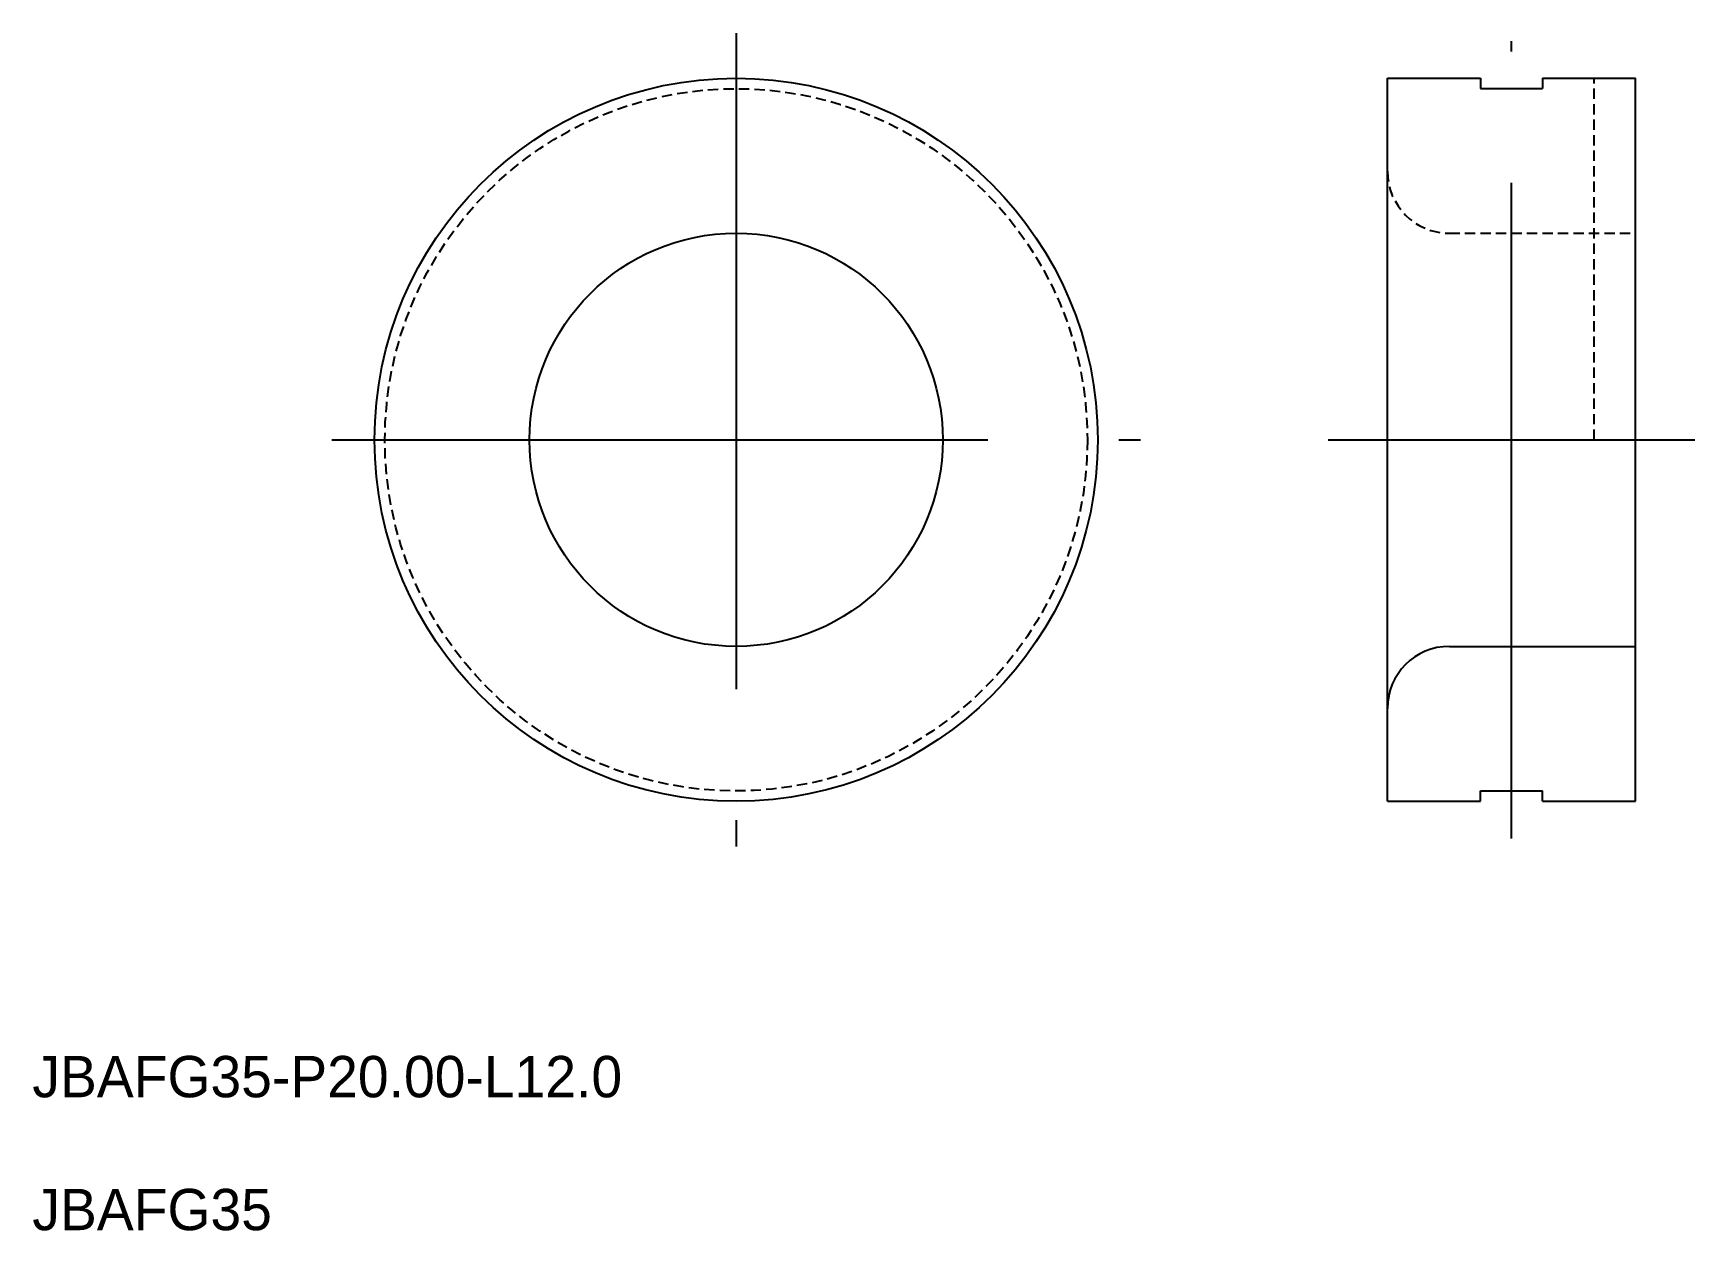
# Model space of a CAD drawing. Extents: x 50.1 to 130.5, y 197.5 to 255.5.
import ezdxf

# ---------------------------------------------------------------- set-up
doc = ezdxf.new("R2010")
doc.units = 0
doc.linetypes.add('CENTER', pattern=[50.8, 31.75, -6.35, 6.35, -6.35])
doc.linetypes.add('DASHED', pattern=[0.75, 0.5, -0.25])
doc.layers.get('0').update_dxf_attribs({"linetype": 'CONTINUOUS'})
doc.layers.add('CENTER', color=1, linetype='CENTER')

msp = doc.modelspace()

# ---------------------------------------------------------------- linework, layer by layer
for p, q in [((115.624, 218.336), (115.624, 253.336)), ((115.624, 253.336), (120.124, 253.336)), ((120.124, 253.336), (120.124, 252.836)), ((123.124, 253.336), (127.624, 253.336)), ((123.124, 253.336), (123.124, 252.836)), ((127.624, 218.336), (127.624, 253.336)), ((120.124, 252.836), (123.124, 252.836)), ((118.624, 225.836), (127.624, 225.836)), ((120.124, 218.336), (120.124, 218.836)), ((120.124, 218.836), (123.124, 218.836)), ((123.124, 218.336), (123.124, 218.836)), ((115.624, 218.336), (120.124, 218.336)), ((123.124, 218.336), (127.624, 218.336))]:
    msp.add_line(p, q)
at = {"color": 3, "linetype": 'DASHED'}
for p, q in [((125.624, 235.836), (125.624, 253.336)), ((118.624, 245.836), (127.624, 245.836))]:
    msp.add_line(p, q, dxfattribs=at)
for radius in [17.5, 10]:
    msp.add_circle((84.102, 235.836), radius)
msp.add_circle((84.102, 235.836), 17, dxfattribs=at)
msp.add_arc((118.624, 248.836), 3, 180, 270, dxfattribs=at)
msp.add_arc((118.624, 222.836), 3, 90, 180)
at = {"layer": 'CENTER', "linetype": 'CENTER'}
for p, q in [((84.102, 255.519), (84.102, 216.153)), ((121.624, 216.531), (121.624, 255.141)), ((64.529, 235.836), (103.674, 235.836)), ((112.749, 235.836), (130.498, 235.836))]:
    msp.add_line(p, q, dxfattribs=at)

# ---------------------------------------------------------------- texts
for s, p in [('JBAFG35-P20.00-L12.0', (50.041, 204.01)), ('JBAFG35', (50.041, 197.575))]:
    msp.add_text(s, height=2).set_placement(p)

doc.saveas('drawing.dxf')
